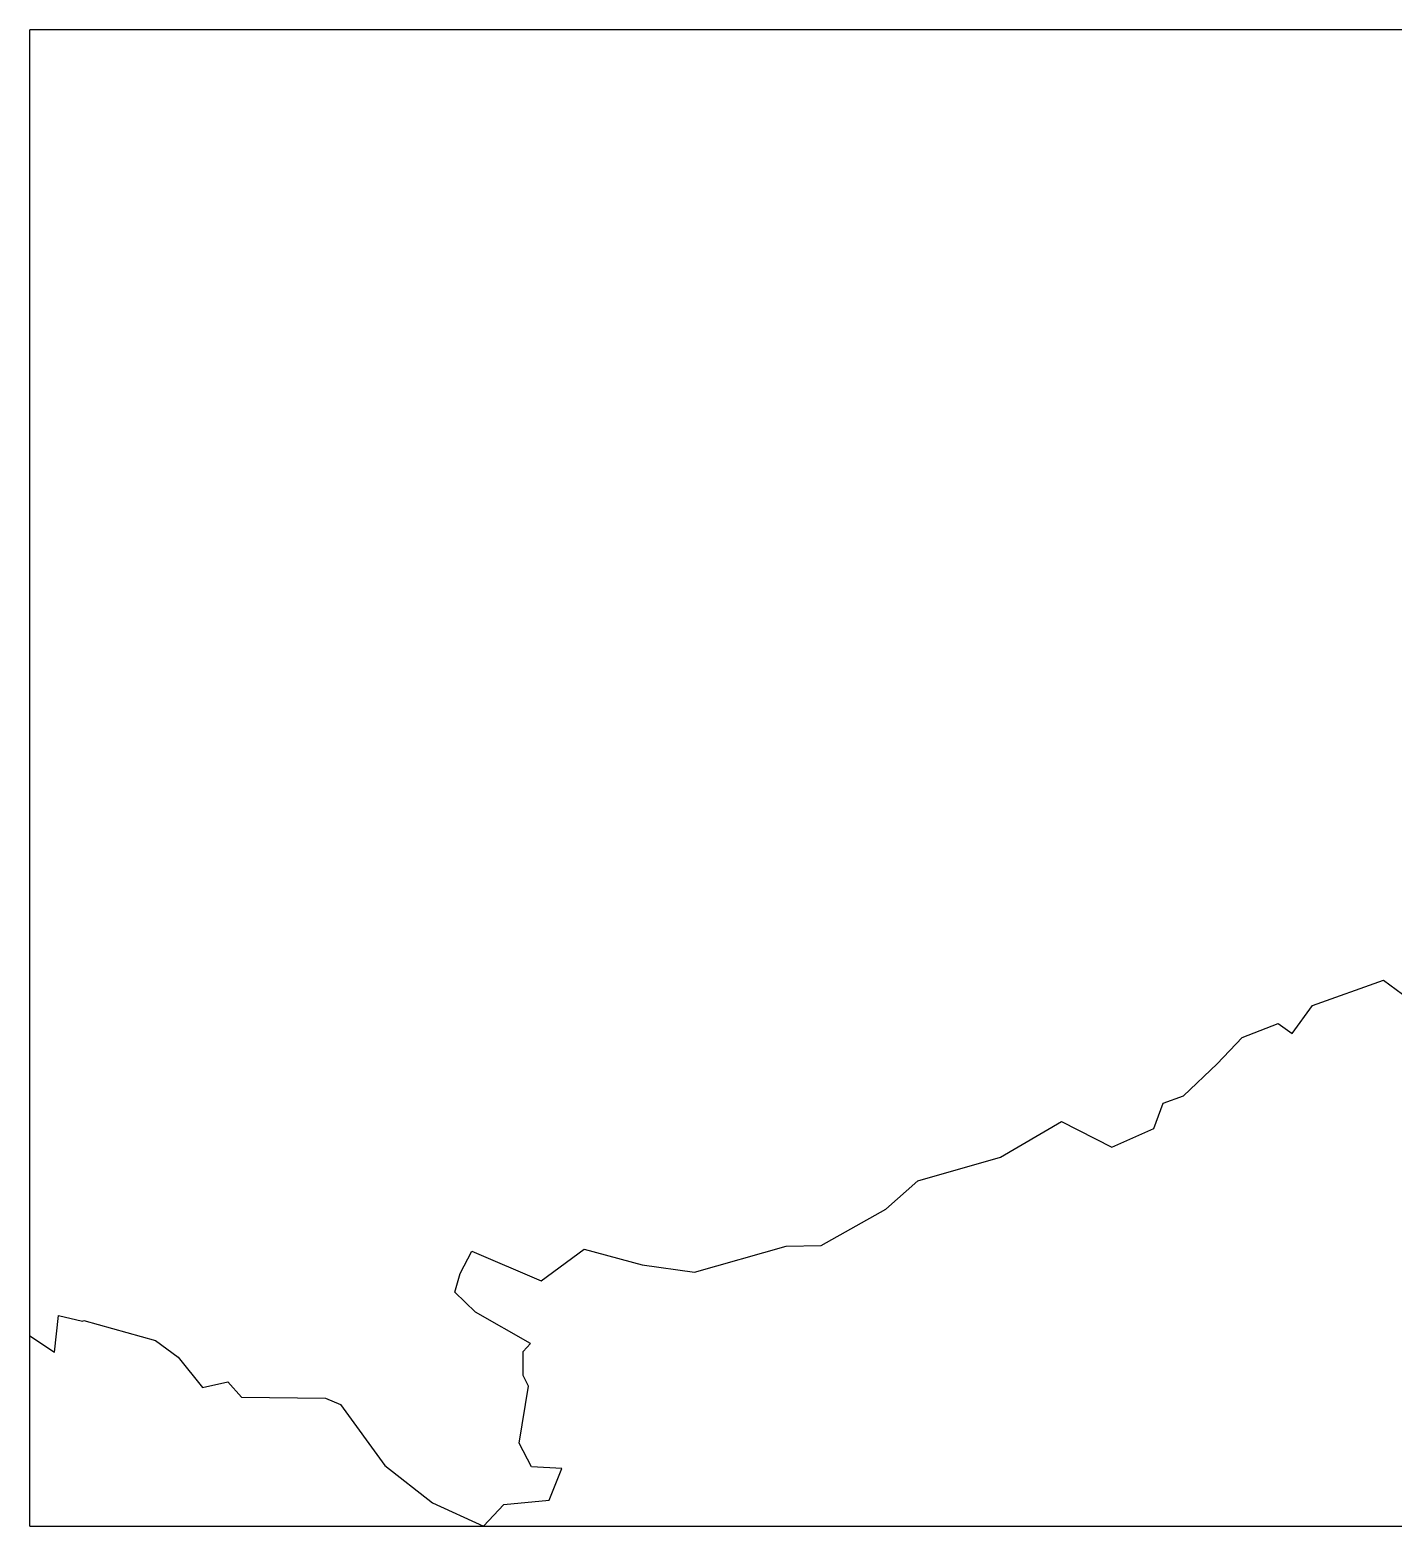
# Model space of a CAD drawing. Extents: x 447968 to 448359, y 6028019 to 6028235.
# Drawn here: x 447967.5 to 448164.6, y 6028018.6 to 6028234.9 of the extents above; entities that cross this region are included whole.
import ezdxf

# ---------------------------------------------------------------- set-up
doc = ezdxf.new("R2010")
doc.units = 0
doc.layers.add('BBOX', color=1, linetype='CONTINUOUS')
doc.layers.add('CENTERLINE', color=4, linetype='CONTINUOUS')

msp = doc.modelspace()

# ---------------------------------------------------------------- linework, layer by layer
at = {"layer": 'BBOX'}
for p, q in [((447967.5, 6028018.57, 154.39), (447967.5, 6028234.86, 154.39)), ((448359.49, 6028234.86, 172.83), (447967.5, 6028234.86, 172.83)), ((447967.5, 6028018.57, 172.83), (447967.5, 6028234.86, 172.83)), ((448359.49, 6028234.86, 154.39), (447967.5, 6028234.86, 154.39)), ((447967.5, 6028234.86, 172.83), (447967.5, 6028234.86, 154.39)), ((447967.5, 6028018.57, 154.39), (448359.49, 6028018.57, 154.39)), ((447967.5, 6028018.57, 154.39), (447967.5, 6028018.57, 172.83)), ((447967.5, 6028018.57, 172.83), (448359.49, 6028018.57, 172.83))]:
    msp.add_line(p, q, dxfattribs=at)
at = {"layer": 'CENTERLINE'}
for p, q in [((448153.01, 6028093.82, 159.74), (448163.28, 6028097.49, 159.61)), ((448163.28, 6028097.49, 159.61), (448166.01, 6028095.47, 159.66)), ((448150.04, 6028089.77, 159.15), (448153.01, 6028093.82, 159.74)), ((448142.83, 6028089.19, 158.5), (448148.04, 6028091.22, 159.04)), ((448148.04, 6028091.22, 159.04), (448150.04, 6028089.77, 159.15)), ((448139.18, 6028085.37, 158.79), (448142.83, 6028089.19, 158.5)), ((448134.34, 6028080.79, 159.44), (448139.18, 6028085.37, 158.79)), ((448131.39, 6028079.71, 159.04), (448134.34, 6028080.79, 159.44)), ((448130.03, 6028076.05, 157.99), (448131.39, 6028079.71, 159.04)), ((448107.88, 6028071.88, 157.57), (448116.71, 6028077.08, 158.73)), ((448116.71, 6028077.08, 158.73), (448123.98, 6028073.34, 158.08)), ((448123.98, 6028073.34, 158.08), (448130.03, 6028076.05, 157.99)), ((448095.89, 6028068.48, 158.5), (448107.88, 6028071.88, 157.57)), ((448091.3, 6028064.39, 158.13), (448095.89, 6028068.48, 158.5)), ((448081.92, 6028059.11, 158.28), (448091.3, 6028064.39, 158.13)), ((448041.45, 6028054.03, 158.17), (448047.66, 6028058.58, 157.8)), ((448047.66, 6028058.58, 157.8), (448056.04, 6028056.36, 157.41)), ((448063.59, 6028055.26, 157.77), (448076.89, 6028059.05, 158.47)), ((448076.89, 6028059.05, 158.47), (448081.92, 6028059.11, 158.28)), ((448029.71, 6028055.06, 157.96), (448031.42, 6028058.31, 157.52)), ((448031.42, 6028058.31, 157.52), (448041.45, 6028054.03, 158.17)), ((448028.96, 6028052.37, 158.13), (448029.71, 6028055.06, 157.96)), ((448056.04, 6028056.36, 157.41), (448063.59, 6028055.26, 157.77)), ((448031.95, 6028049.47, 158.46), (448028.96, 6028052.37, 158.13)), ((447971.04, 6028043.72, 159.83), (447971.63, 6028049.02, 159.87)), ((447971.63, 6028049.02, 159.87), (447975.09, 6028048.17, 156.39)), ((447975.09, 6028048.17, 156.39), (447975.32, 6028048.27, 156.39)), ((447975.32, 6028048.27, 156.39), (447985.64, 6028045.39, 156.29)), ((448039.88, 6028044.95, 158.6), (448031.95, 6028049.47, 158.46)), ((447967.5, 6028046.07, 160), (447971.04, 6028043.72, 159.83)), ((447985.64, 6028045.39, 156.29), (447988.96, 6028042.97, 157.96)), ((448038.84, 6028040.35, 158.44), (448038.85, 6028043.83, 158.45)), ((448038.85, 6028043.83, 158.45), (448039.88, 6028044.95, 158.6)), ((447988.96, 6028042.97, 157.96), (447992.47, 6028038.6, 156.66)), ((447992.47, 6028038.6, 156.66), (447996.11, 6028039.4, 156.66)), ((447996.11, 6028039.4, 156.66), (447998.1, 6028037.21, 157.01)), ((448039.63, 6028038.8, 158.33), (448038.84, 6028040.35, 158.44)), ((447998.1, 6028037.21, 157.01), (448010.27, 6028037.07, 156.98)), ((448010.27, 6028037.07, 156.98), (448012.4, 6028036.15, 157.62)), ((448038.27, 6028030.55, 158.26), (448039.63, 6028038.8, 158.33)), ((448012.4, 6028036.15, 157.62), (448018.82, 6028027.32, 157.14)), ((448040.06, 6028027.13, 159.18), (448038.27, 6028030.55, 158.26)), ((448018.82, 6028027.32, 157.14), (448025.74, 6028021.93, 158)), ((448044.42, 6028026.9, 159.95), (448040.06, 6028027.13, 159.18)), ((448042.59, 6028022.33, 159.1), (448044.42, 6028026.9, 159.95)), ((448025.74, 6028021.93, 158), (448033.08, 6028018.57, 158.97)), ((448036.05, 6028021.7, 158.42), (448042.59, 6028022.33, 159.1)), ((448033.08, 6028018.57, 158.97), (448036.05, 6028021.7, 158.42))]:
    msp.add_line(p, q, dxfattribs=at)

doc.saveas('drawing.dxf')
